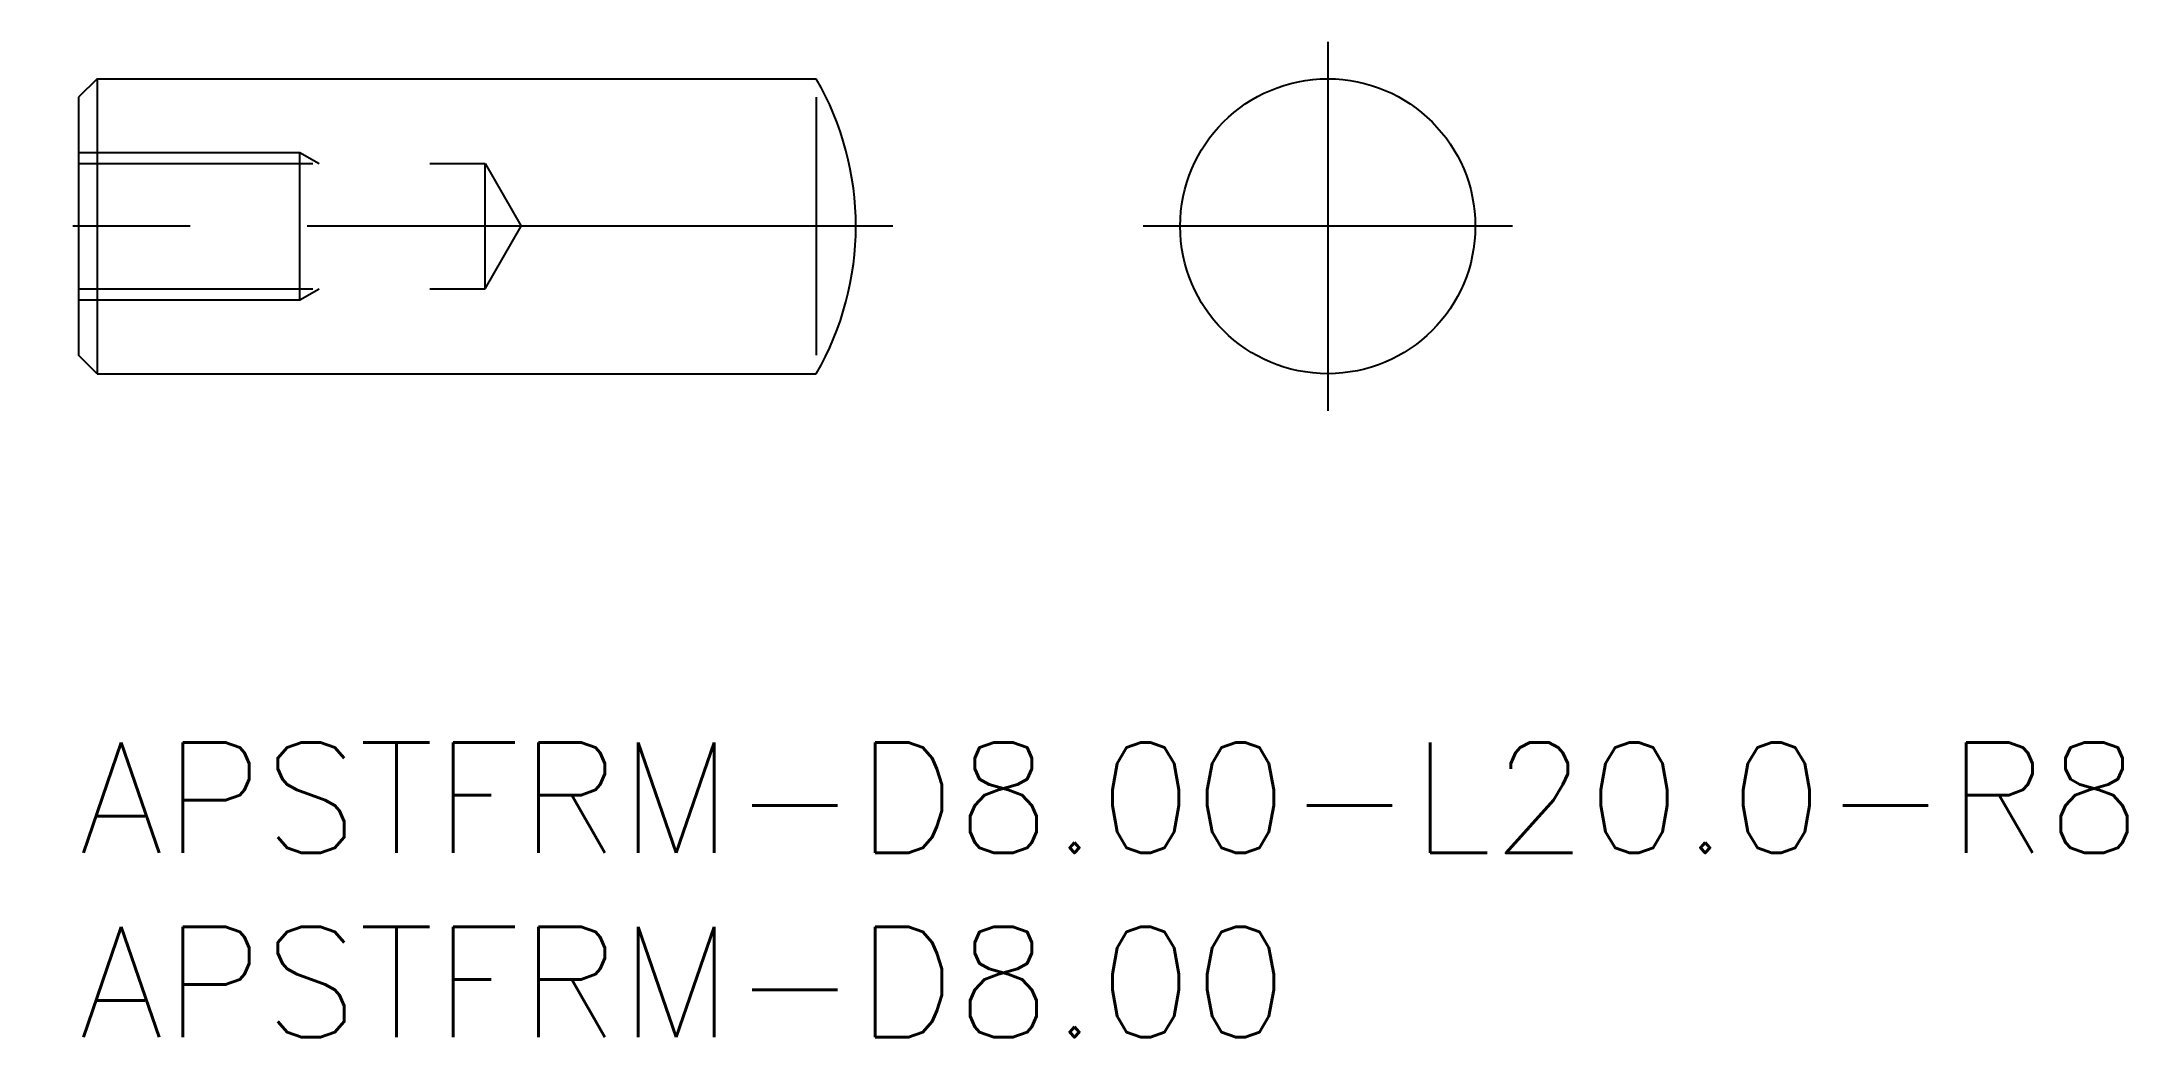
# Model space of a CAD drawing. Extents: x -1 to 55.5, y -8 to 19.
import ezdxf

# ---------------------------------------------------------------- set-up
doc = ezdxf.new("R2010")
doc.units = 0
doc.header["$LTSCALE"] = 0.5
doc.linetypes.add('CENTER', pattern=[50.8, 31.75, -6.35, 6.35, -6.35])
doc.linetypes.add('DASHED', pattern=[19.05, 12.7, -6.35])
for name, color, linetype in [('MSM_CENTER', 1, 'CENTER'), ('MSM_CONTINUOUS', 7, 'CONTINUOUS'), ('MSM_DASHED', 4, 'DASHED'), ('MSM_NARROW', 5, 'CONTINUOUS'), ('MSM_PART_NUMBER', 7, 'CONTINUOUS')]:
    doc.layers.add(name, color=color, linetype=linetype)
doc.styles.get("Standard").update_dxf_attribs({"font": 'txt.shx', "height": 1, "bigfont": 'bigfont.shx'})

# ---------------------------------------------------------------- blocks, each defined once
blk = doc.blocks.new('*U11')
at = {"layer": 'MSM_PART_NUMBER'}
blk.add_text('APSTFRM-D8.00-L20.0-R8', height=3, dxfattribs=at).set_placement((0, -3))
blk = doc.blocks.new('*U12')
at = {"layer": 'MSM_PART_NUMBER'}
blk.add_text('APSTFRM-D8.00', height=3, dxfattribs=at).set_placement((0, -8))

msp = doc.modelspace()

# ---------------------------------------------------------------- linework, layer by layer
at = {"layer": 'MSM_CENTER'}
for p, q in [((33.867, 19.005), (33.867, 8.995)), ((22.072, 14), (-1, 14)), ((38.872, 14), (28.862, 14))]:
    msp.add_line(p, q, dxfattribs=at)
at = {"layer": 'MSM_CONTINUOUS'}
for p, q in [((0.5, 18), (0, 17.5)), ((0.5, 18), (20, 18)), ((0.5, 18), (0.5, 10)), ((0, 17.5), (0, 10.5)), ((0.5, 10), (0, 10.5)), ((0.5, 10), (20, 10))]:
    msp.add_line(p, q, dxfattribs=at)
msp.add_circle((33.867, 14), 4, dxfattribs=at)
msp.add_arc((13.072, 14), 8, 330, 30, dxfattribs=at)
at = {"layer": 'MSM_DASHED'}
for p, q in [((0, 16), (6, 16)), ((6, 12), (6, 16)), ((6, 16), (6.52, 15.7)), ((0, 15.7), (11.019, 15.7)), ((11.019, 12.3), (11.019, 15.7)), ((11.019, 15.7), (12, 14)), ((11.019, 12.3), (12, 14)), ((0, 12.3), (11.019, 12.3)), ((0, 12), (6, 12)), ((6, 12), (6.52, 12.3))]:
    msp.add_line(p, q, dxfattribs=at)
at = {"layer": 'MSM_NARROW'}
msp.add_line((20, 17.5), (20, 10.5), dxfattribs=at)

# ---------------------------------------------------------------- block references
at = {"layer": 'MSM_CONTINUOUS'}
for name in ['*U11', '*U12']:
    msp.add_blockref(name, (0, 0), dxfattribs=at)

doc.saveas('drawing.dxf')
